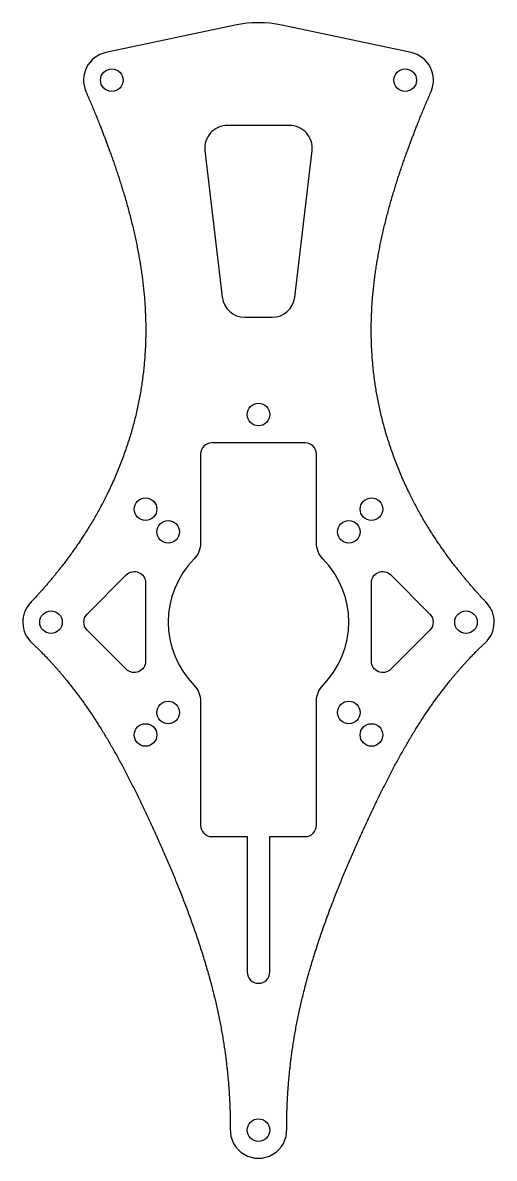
# Model space of a CAD drawing. Header units: millimetres. Extents: x -21 to 21, y -48 to 53.
import ezdxf

# ---------------------------------------------------------------- set-up
doc = ezdxf.new("R2010")
doc.units = ezdxf.units.MM
doc.layers.get('0').update_dxf_attribs({"linetype": 'CONTINUOUS'})

msp = doc.modelspace()

# ---------------------------------------------------------------- linework, layer by layer
for p, q in [((-2.08, 52.88), (-13.52, 50.45)), ((13.52, 50.45), (2.08, 52.88))]:
    msp.add_line(p, q)
for points in [[(-1.22, 27), (1.22, 27, 0.380315), (3.21, 28.77), (4.74, 41.77, 0.448945), (2.75, 44), (-2.75, 44, 0.448945), (-4.74, 41.77), (-3.21, 28.77, 0.380315)], [(5.7, 5.61, -0.196796), (5.13, 7.01), (5.13, 14.88, 0.414214), (4.13, 15.88), (-4.13, 15.88, 0.414214), (-5.13, 14.88), (-5.13, 7.01, -0.196796), (-5.7, 5.61, 0.40945), (-5.7, -5.61, -0.196796), (-5.13, -7.01), (-5.13, -18, 0.414214), (-4.13, -19), (-1, -19), (-1, -31, 1), (1, -31), (1, -19), (4.13, -19, 0.414214), (5.13, -18), (5.13, -7.01, -0.196796), (5.7, -5.61, 0.40945)], [(-11.71, 4.18, -0.668179), (-10, 3.47), (-10, -3.47, -0.668179), (-11.71, -4.18), (-15.18, -0.71, -0.414214), (-15.18, 0.71)], [(11.71, -4.18, -0.668179), (10, -3.47), (10, 3.47, -0.668179), (11.71, 4.18), (15.18, 0.71, -0.414214), (15.18, -0.71)]]:
    msp.add_lwpolyline(points, format="xyb", close=True)
for centre in [(-13, 48), (13, 48), (0, 18.38), (-10, 10), (10, 10), (-8, 8), (8, 8), (-18.38, 0), (18.38, 0), (-8, -8), (8, -8), (-10, -10), (10, -10), (0, -45)]:
    msp.add_circle(centre, 1)
for centre, radius, start, end in [((0, 43.1), 10, 77.9974, 102.0026), ((-13, 48), 2.5, 102.0026, 203.6431), ((13, 48), 2.5, -23.6431, 77.9974), ((-18.38, 0), 2.5, 136.4321, 226.9002), ((18.38, 0), 2.5, -46.9002, 43.5679), ((0, -45), 2.5, -182.7276, 2.7276)]:
    msp.add_arc(centre, radius, start, end)
for points in [[(-15.29, 47), (-14.89, 46.09), (-14.13, 44.28), (-13.07, 41.57), (-11.84, 37.98), (-10.68, 33.49), (-9.98, 28.96), (-9.86, 24.37), (-10.39, 19.73), (-11.64, 15.07), (-13.63, 10.47), (-15.85, 6.88), (-17.88, 4.27), (-19.4, 2.56), (-20.2, 1.72)], [(20.2, 1.72), (19.4, 2.56), (17.88, 4.27), (15.85, 6.88), (13.63, 10.47), (11.64, 15.07), (10.39, 19.73), (9.86, 24.37), (9.98, 28.96), (10.68, 33.49), (11.84, 37.98), (13.07, 41.57), (14.13, 44.28), (14.89, 46.09), (15.29, 47)], [(-20.09, -1.83), (-19.46, -2.41), (-18.25, -3.63), (-16.56, -5.56), (-14.54, -8.33), (-12.33, -12.1), (-10.3, -16.1), (-8.38, -20.31), (-6.55, -24.71), (-4.9, -29.31), (-3.55, -34.16), (-2.84, -38.28), (-2.56, -41.52), (-2.5, -43.75), (-2.5, -44.88)], [(2.5, -44.88), (2.5, -43.75), (2.56, -41.52), (2.84, -38.28), (3.55, -34.16), (4.9, -29.31), (6.55, -24.71), (8.38, -20.31), (10.3, -16.1), (12.33, -12.1), (14.54, -8.33), (16.56, -5.56), (18.25, -3.63), (19.46, -2.41), (20.09, -1.83)]]:
    msp.add_open_spline(points, degree=5)

doc.saveas('drawing.dxf')
